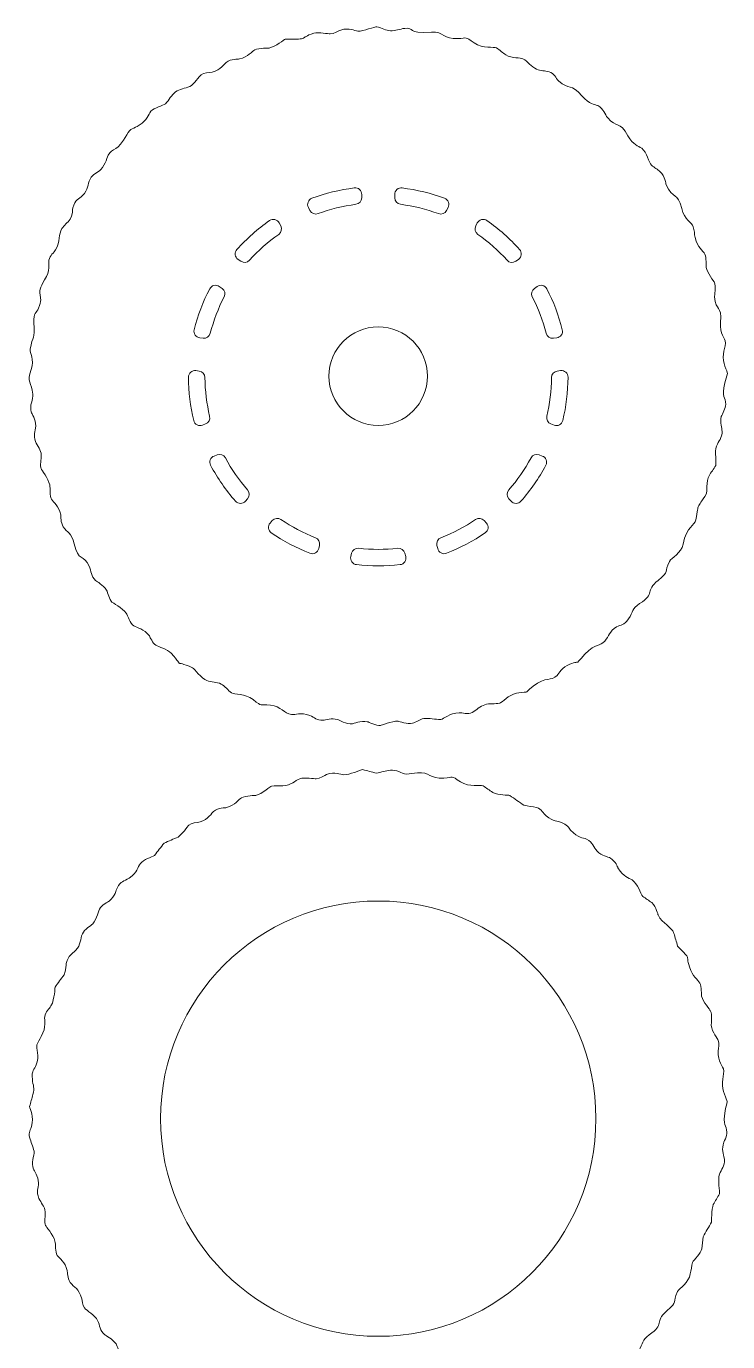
# Model space of a CAD drawing. Header units: centimetres. Extents: x -48.4 to 34, y -21.6 to 8.
# Drawn here: x 13.61 to 17.86, y -9.36 to -1.38 of the extents above; entities that cross this region are included whole.
import ezdxf

# ---------------------------------------------------------------- set-up
doc = ezdxf.new("R2010")
doc.units = ezdxf.units.CM
doc.header["$MEASUREMENT"] = 0
doc.layers.add('Camada 1', color=7, linetype='Continuous')

msp = doc.modelspace()

# ---------------------------------------------------------------- linework, layer by layer
at = {"layer": 'Camada 1', "color": 5, "lineweight": 9}
for points, knots in [([(13.82841, -2.61048), (13.80696, -2.6435), (13.82174, -2.688), (13.7913, -2.73874), (13.7913, -2.73874), (13.78104, -2.75583), (13.75593, -2.77145), (13.75032, -2.80177), (13.75032, -2.80177), (13.74656, -2.82213), (13.75968, -2.86422), (13.72453, -2.92098), (13.72453, -2.92098), (13.66343, -3.01962), (13.72482, -3.00249), (13.68755, -3.09213), (13.68755, -3.09213), (13.67532, -3.12153), (13.656, -3.12044), (13.65984, -3.17938), (13.65984, -3.17938), (13.66703, -3.28965), (13.65184, -3.25307), (13.63644, -3.34177), (13.63644, -3.34177), (13.63315, -3.36074), (13.66404, -3.40384), (13.64242, -3.4635), (13.64242, -3.4635), (13.61344, -3.54344), (13.6452, -3.5392), (13.65306, -3.61394), (13.65306, -3.61394), (13.65633, -3.64502), (13.63054, -3.68313), (13.64317, -3.72174), (13.64317, -3.72174), (13.64569, -3.72943), (13.67175, -3.7682), (13.67068, -3.80586), (13.67068, -3.80586), (13.66965, -3.84242), (13.65376, -3.85857), (13.66953, -3.90081), (13.66953, -3.90081), (13.68001, -3.92886), (13.703, -3.94986), (13.70436, -3.98427), (13.70436, -3.98427), (13.70519, -4.00548), (13.69445, -4.04724), (13.70287, -4.06694), (13.70287, -4.06694), (13.70487, -4.07161), (13.7469, -4.12378), (13.75553, -4.1633), (13.75553, -4.1633), (13.76038, -4.18549), (13.7528, -4.2289), (13.76636, -4.25078), (13.76636, -4.25078), (13.77879, -4.27085), (13.81195, -4.29092), (13.82186, -4.34392), (13.82186, -4.34392), (13.82436, -4.35728), (13.8203, -4.38982), (13.83749, -4.41731), (13.83749, -4.41731), (13.85997, -4.45328), (13.88844, -4.45175), (13.90357, -4.51995), (13.90357, -4.51995), (13.92822, -4.63123), (13.96186, -4.58291), (13.99385, -4.65551), (13.99385, -4.65551), (14.00696, -4.68528), (14.00494, -4.71851), (14.03347, -4.74311), (14.03347, -4.74311), (14.04153, -4.75007), (14.07878, -4.76782), (14.09934, -4.80202), (14.09934, -4.80202), (14.10712, -4.81495), (14.11744, -4.8599), (14.1326, -4.87374), (14.1326, -4.87374), (14.13266, -4.8738), (14.19756, -4.91338), (14.21766, -4.9398), (14.21766, -4.9398), (14.23129, -4.9577), (14.24173, -5.00308), (14.26485, -5.01779), (14.26485, -5.01779), (14.28417, -5.03007), (14.32635, -5.03416), (14.35892, -5.07903), (14.35892, -5.07903), (14.36507, -5.08751), (14.37878, -5.1219), (14.39748, -5.13492), (14.39748, -5.13492), (14.41438, -5.1467), (14.46718, -5.15646), (14.49127, -5.1835), (14.49127, -5.1835), (14.5829, -5.28634), (14.49098, -5.21423), (14.62135, -5.2717), (14.62135, -5.2717), (14.63093, -5.27592), (14.67516, -5.33862), (14.70692, -5.34909), (14.70692, -5.34909), (14.73512, -5.35838), (14.76695, -5.35682), (14.79351, -5.37008), (14.79351, -5.37008), (14.81856, -5.38259), (14.83437, -5.4088), (14.85766, -5.42434), (14.85766, -5.42434), (14.87428, -5.43543), (14.9374, -5.42417), (14.98795, -5.46452), (14.98795, -5.46452), (15.04891, -5.51316), (15.02009, -5.48878), (15.0929, -5.49789), (15.0929, -5.49789), (15.15536, -5.5057), (15.17654, -5.5485), (15.21973, -5.55466), (15.21973, -5.55466), (15.24515, -5.55828), (15.27306, -5.53837), (15.33196, -5.5608), (15.33196, -5.5608), (15.3621, -5.57227), (15.37346, -5.59199), (15.41046, -5.58987), (15.41046, -5.58987), (15.42974, -5.58876), (15.46271, -5.57478), (15.49875, -5.58499), (15.49875, -5.58499), (15.51103, -5.58846), (15.54943, -5.615), (15.5902, -5.61074), (15.5902, -5.61074), (15.59298, -5.61045), (15.64104, -5.59149), (15.67983, -5.59869), (15.67983, -5.59869), (15.68666, -5.59995), (15.7366, -5.62415), (15.75929, -5.62156), (15.75929, -5.62156), (15.76086, -5.62139), (15.82939, -5.59323), (15.86604, -5.5957), (15.86604, -5.5957), (15.8763, -5.59639), (15.92135, -5.61726), (15.95331, -5.60782), (15.95331, -5.60782), (15.97701, -5.60083), (15.99748, -5.58311), (16.02196, -5.57979), (16.02196, -5.57979), (16.05583, -5.5752), (16.09026, -5.58635), (16.1244, -5.5846), (16.1244, -5.5846), (16.14492, -5.58355), (16.17685, -5.54552), (16.2364, -5.54383), (16.2364, -5.54383), (16.25653, -5.54326), (16.2886, -5.55667), (16.31523, -5.54208), (16.31523, -5.54208), (16.34126, -5.52782), (16.36305, -5.50503), (16.39119, -5.49559), (16.39119, -5.49559), (16.42034, -5.48582), (16.45302, -5.49295), (16.48293, -5.48583), (16.48293, -5.48583), (16.4984, -5.48215), (16.5339, -5.43529), (16.58377, -5.42648), (16.58377, -5.42648), (16.68035, -5.4094), (16.61198, -5.43922), (16.68438, -5.38315), (16.68438, -5.38315), (16.76367, -5.32173), (16.79285, -5.35633), (16.82991, -5.31848), (16.82991, -5.31848), (16.84215, -5.30599), (16.85835, -5.26833), (16.90669, -5.24982), (16.90669, -5.24982), (16.98486, -5.21988), (16.92496, -5.2682), (16.99885, -5.18946), (16.99885, -5.18946), (17.0676, -5.11618), (17.08628, -5.1472), (17.11951, -5.1095), (17.11951, -5.1095), (17.144, -5.0817), (17.14595, -5.04931), (17.19021, -5.02441), (17.19021, -5.02441), (17.21588, -5.00996), (17.23623, -5.0158), (17.26245, -4.97564), (17.26245, -4.97564), (17.29102, -4.9319), (17.28297, -4.91259), (17.32938, -4.88294), (17.32938, -4.88294), (17.43064, -4.81827), (17.35927, -4.80819), (17.44184, -4.742), (17.44184, -4.742), (17.51647, -4.68219), (17.47443, -4.69815), (17.51152, -4.62699), (17.51152, -4.62699), (17.52328, -4.60442), (17.58239, -4.57749), (17.59322, -4.52337), (17.59322, -4.52337), (17.61593, -4.40985), (17.66274, -4.41312), (17.67043, -4.37477), (17.67043, -4.37477), (17.69295, -4.26248), (17.66945, -4.32005), (17.73585, -4.2151), (17.73585, -4.2151), (17.736, -4.21486), (17.73586, -4.13703), (17.75057, -4.10841), (17.75057, -4.10841), (17.76184, -4.08649), (17.7797, -4.06837), (17.79088, -4.0464), (17.79088, -4.0464), (17.79718, -4.03403), (17.78315, -3.96089), (17.79594, -3.92777), (17.79594, -3.92777), (17.8077, -3.89735), (17.831, -3.88053), (17.8297, -3.8379), (17.8297, -3.8379), (17.82918, -3.82052), (17.81448, -3.78742), (17.82483, -3.74959), (17.82483, -3.74959), (17.82937, -3.73297), (17.85276, -3.69603), (17.85196, -3.67535), (17.85196, -3.67535), (17.85019, -3.63013), (17.82516, -3.63612), (17.84577, -3.545), (17.84577, -3.545), (17.85004, -3.52613), (17.85861, -3.50823), (17.8614, -3.48908), (17.8614, -3.48908), (17.8635, -3.47467), (17.82891, -3.424), (17.83715, -3.37012), (17.83715, -3.37012), (17.84056, -3.3478), (17.84982, -3.32603), (17.84936, -3.30345), (17.84936, -3.30345), (17.84864, -3.26808), (17.81329, -3.25234), (17.8199, -3.17886), (17.8199, -3.17886), (17.82975, -3.06929), (17.79096, -3.11524), (17.78383, -3.02424), (17.78383, -3.02424), (17.78322, -3.01639), (17.79517, -2.96235), (17.7819, -2.93311), (17.7819, -2.93311), (17.78181, -2.93289), (17.73974, -2.87714), (17.73266, -2.84521), (17.73266, -2.84521), (17.73128, -2.839), (17.73522, -2.78524), (17.72566, -2.76541), (17.72566, -2.76541), (17.71374, -2.74066), (17.68161, -2.72832), (17.66631, -2.66458), (17.66631, -2.66458), (17.6611, -2.64287), (17.66226, -2.61968), (17.65516, -2.59851), (17.65516, -2.59851), (17.6456, -2.57003), (17.60026, -2.55905), (17.58463, -2.48856), (17.58463, -2.48856), (17.56152, -2.3844), (17.53214, -2.43991), (17.48965, -2.34166), (17.48965, -2.34166), (17.48891, -2.33995), (17.48418, -2.29373), (17.45471, -2.26543), (17.45471, -2.26543), (17.43897, -2.25032), (17.41813, -2.24115), (17.40249, -2.22594), (17.40249, -2.22594), (17.3849, -2.20883), (17.37587, -2.14865), (17.34242, -2.12357), (17.34242, -2.12357), (17.32088, -2.10743), (17.2912, -2.10547), (17.25902, -2.04696), (17.25902, -2.04696), (17.20875, -1.95559), (17.18968, -2.00191), (17.13672, -1.93924), (17.13672, -1.93924), (17.11701, -1.91591), (17.11438, -1.88562), (17.07578, -1.86488), (17.07578, -1.86488), (17.05318, -1.85275), (17.02831, -1.85978), (16.98182, -1.8065), (16.98182, -1.8065), (16.90991, -1.72413), (16.90813, -1.77685), (16.83815, -1.7139), (16.83815, -1.7139), (16.82115, -1.69861), (16.81358, -1.66916), (16.78123, -1.65943), (16.78123, -1.65943), (16.75661, -1.65203), (16.72868, -1.65537), (16.70566, -1.64393), (16.70566, -1.64393), (16.67453, -1.62845), (16.65186, -1.59962), (16.62275, -1.58062), (16.62275, -1.58062), (16.61122, -1.5731), (16.55559, -1.58065), (16.5196, -1.55798), (16.5196, -1.55798), (16.49962, -1.5454), (16.48355, -1.527), (16.46299, -1.51539), (16.46299, -1.51539), (16.44571, -1.50564), (16.38229, -1.52302), (16.32738, -1.4847), (16.32738, -1.4847), (16.26871, -1.44377), (16.28827, -1.4554), (16.22822, -1.45863), (16.22822, -1.45863), (16.14029, -1.46337), (16.14393, -1.41468), (16.06896, -1.41999), (16.06896, -1.41999), (15.91315, -1.43101), (15.97059, -1.38997), (15.90657, -1.39661), (15.90657, -1.39661), (15.8776, -1.39961), (15.84954, -1.41333), (15.82046, -1.41166), (15.82046, -1.41166), (15.79181, -1.41002), (15.76613, -1.39256), (15.738, -1.3869), (15.738, -1.3869), (15.72409, -1.3841), (15.65637, -1.4168), (15.62213, -1.41281), (15.62213, -1.41281), (15.60035, -1.41028), (15.57188, -1.39077), (15.5185, -1.40689), (15.5185, -1.40689), (15.50772, -1.41015), (15.47917, -1.42964), (15.4544, -1.43033), (15.4544, -1.43033), (15.44155, -1.43069), (15.38693, -1.41671), (15.35555, -1.42635), (15.35555, -1.42635), (15.25621, -1.45685), (15.34406, -1.46332), (15.18139, -1.46304), (15.18139, -1.46304), (15.18004, -1.46304), (15.12087, -1.50873), (15.08501, -1.51569), (15.08501, -1.51569), (15.08438, -1.51581), (15.0223, -1.5142), (14.99754, -1.52653), (14.99754, -1.52653), (14.98161, -1.53447), (14.95737, -1.57084), (14.90439, -1.58203), (14.90439, -1.58203), (14.89416, -1.58419), (14.85641, -1.5796), (14.82415, -1.60296), (14.82415, -1.60296), (14.81477, -1.60976), (14.791, -1.64906), (14.74055, -1.66154), (14.74055, -1.66154), (14.72116, -1.66633), (14.68831, -1.66574), (14.67223, -1.67823), (14.67223, -1.67823), (14.66078, -1.68713), (14.63026, -1.73595), (14.60365, -1.74826), (14.60365, -1.74826), (14.57573, -1.76118), (14.54258, -1.76366), (14.51752, -1.78151), (14.51752, -1.78151), (14.49195, -1.79972), (14.47934, -1.83176), (14.45637, -1.85315), (14.45637, -1.85315), (14.44085, -1.8676), (14.38954, -1.87456), (14.36867, -1.89902), (14.36867, -1.89902), (14.34982, -1.92113), (14.3497, -1.95092), (14.29796, -1.9841), (14.29796, -1.9841), (14.26275, -2.00669), (14.24513, -1.99706), (14.22171, -2.0414), (14.22171, -2.0414), (14.16738, -2.14431), (14.13587, -2.1201), (14.10872, -2.16482), (14.10872, -2.16482), (14.10689, -2.16783), (14.09222, -2.22306), (14.06484, -2.25144), (14.06484, -2.25144), (14.04915, -2.26769), (14.015, -2.27963), (14.00008, -2.30967), (14.00008, -2.30967), (13.98323, -2.34362), (13.99111, -2.3725), (13.95372, -2.41019), (13.95372, -2.41019), (13.93375, -2.43031), (13.90813, -2.43437), (13.89495, -2.48515), (13.89495, -2.48515), (13.89363, -2.49024), (13.89492, -2.53067), (13.87827, -2.5537), (13.87827, -2.5537), (13.86352, -2.57411), (13.84213, -2.58937), (13.82841, -2.61048)], [0, 0, 0, 0, 0.008, 0.008, 0.008, 0.008, 0.016, 0.016, 0.016, 0.016, 0.024, 0.024, 0.024, 0.024, 0.032, 0.032, 0.032, 0.032, 0.04, 0.04, 0.04, 0.04, 0.048, 0.048, 0.048, 0.048, 0.056, 0.056, 0.056, 0.056, 0.064, 0.064, 0.064, 0.064, 0.072, 0.072, 0.072, 0.072, 0.08, 0.08, 0.08, 0.08, 0.088, 0.088, 0.088, 0.088, 0.096, 0.096, 0.096, 0.096, 0.104, 0.104, 0.104, 0.104, 0.112, 0.112, 0.112, 0.112, 0.12, 0.12, 0.12, 0.12, 0.128, 0.128, 0.128, 0.128, 0.136, 0.136, 0.136, 0.136, 0.144, 0.144, 0.144, 0.144, 0.152, 0.152, 0.152, 0.152, 0.16, 0.16, 0.16, 0.16, 0.168, 0.168, 0.168, 0.168, 0.176, 0.176, 0.176, 0.176, 0.184, 0.184, 0.184, 0.184, 0.192, 0.192, 0.192, 0.192, 0.2, 0.2, 0.2, 0.2, 0.208, 0.208, 0.208, 0.208, 0.216, 0.216, 0.216, 0.216, 0.224, 0.224, 0.224, 0.224, 0.232, 0.232, 0.232, 0.232, 0.24, 0.24, 0.24, 0.24, 0.248, 0.248, 0.248, 0.248, 0.256, 0.256, 0.256, 0.256, 0.264, 0.264, 0.264, 0.264, 0.272, 0.272, 0.272, 0.272, 0.28, 0.28, 0.28, 0.28, 0.288, 0.288, 0.288, 0.288, 0.296, 0.296, 0.296, 0.296, 0.304, 0.304, 0.304, 0.304, 0.312, 0.312, 0.312, 0.312, 0.32, 0.32, 0.32, 0.32, 0.328, 0.328, 0.328, 0.328, 0.336, 0.336, 0.336, 0.336, 0.344, 0.344, 0.344, 0.344, 0.352, 0.352, 0.352, 0.352, 0.36, 0.36, 0.36, 0.36, 0.368, 0.368, 0.368, 0.368, 0.376, 0.376, 0.376, 0.376, 0.384, 0.384, 0.384, 0.384, 0.392, 0.392, 0.392, 0.392, 0.4, 0.4, 0.4, 0.4, 0.408, 0.408, 0.408, 0.408, 0.416, 0.416, 0.416, 0.416, 0.424, 0.424, 0.424, 0.424, 0.432, 0.432, 0.432, 0.432, 0.44, 0.44, 0.44, 0.44, 0.448, 0.448, 0.448, 0.448, 0.456, 0.456, 0.456, 0.456, 0.464, 0.464, 0.464, 0.464, 0.472, 0.472, 0.472, 0.472, 0.48, 0.48, 0.48, 0.48, 0.488, 0.488, 0.488, 0.488, 0.496, 0.496, 0.496, 0.496, 0.504, 0.504, 0.504, 0.504, 0.512, 0.512, 0.512, 0.512, 0.52, 0.52, 0.52, 0.52, 0.528, 0.528, 0.528, 0.528, 0.536, 0.536, 0.536, 0.536, 0.544, 0.544, 0.544, 0.544, 0.552, 0.552, 0.552, 0.552, 0.56, 0.56, 0.56, 0.56, 0.568, 0.568, 0.568, 0.568, 0.576, 0.576, 0.576, 0.576, 0.584, 0.584, 0.584, 0.584, 0.592, 0.592, 0.592, 0.592, 0.6, 0.6, 0.6, 0.6, 0.608, 0.608, 0.608, 0.608, 0.616, 0.616, 0.616, 0.616, 0.624, 0.624, 0.624, 0.624, 0.632, 0.632, 0.632, 0.632, 0.64, 0.64, 0.64, 0.64, 0.648, 0.648, 0.648, 0.648, 0.656, 0.656, 0.656, 0.656, 0.664, 0.664, 0.664, 0.664, 0.672, 0.672, 0.672, 0.672, 0.68, 0.68, 0.68, 0.68, 0.688, 0.688, 0.688, 0.688, 0.696, 0.696, 0.696, 0.696, 0.704, 0.704, 0.704, 0.704, 0.712, 0.712, 0.712, 0.712, 0.72, 0.72, 0.72, 0.72, 0.728, 0.728, 0.728, 0.728, 0.736, 0.736, 0.736, 0.736, 0.744, 0.744, 0.744, 0.744, 0.752, 0.752, 0.752, 0.752, 0.76, 0.76, 0.76, 0.76, 0.768, 0.768, 0.768, 0.768, 0.776, 0.776, 0.776, 0.776, 0.784, 0.784, 0.784, 0.784, 0.792, 0.792, 0.792, 0.792, 0.8, 0.8, 0.8, 0.8, 0.808, 0.808, 0.808, 0.808, 0.816, 0.816, 0.816, 0.816, 0.824, 0.824, 0.824, 0.824, 0.832, 0.832, 0.832, 0.832, 0.84, 0.84, 0.84, 0.84, 0.848, 0.848, 0.848, 0.848, 0.856, 0.856, 0.856, 0.856, 0.864, 0.864, 0.864, 0.864, 0.872, 0.872, 0.872, 0.872, 0.88, 0.88, 0.88, 0.88, 0.888, 0.888, 0.888, 0.888, 0.896, 0.896, 0.896, 0.896, 0.904, 0.904, 0.904, 0.904, 0.912, 0.912, 0.912, 0.912, 0.92, 0.92, 0.92, 0.92, 0.928, 0.928, 0.928, 0.928, 0.936, 0.936, 0.936, 0.936, 0.944, 0.944, 0.944, 0.944, 0.952, 0.952, 0.952, 0.952, 0.96, 0.96, 0.96, 0.96, 0.968, 0.968, 0.968, 0.968, 0.976, 0.976, 0.976, 0.976, 0.984, 0.984, 0.984, 0.984, 1, 1, 1, 1]), ([(15.74597, -3.20555), (15.91093, -3.20555), (16.04466, -3.33928), (16.04466, -3.50424), (16.04466, -3.50424), (16.04466, -3.6692), (15.91093, -3.80293), (15.74597, -3.80293), (15.74597, -3.80293), (15.58101, -3.80293), (15.44728, -3.6692), (15.44728, -3.50424), (15.44728, -3.50424), (15.44728, -3.33928), (15.58101, -3.20555), (15.74597, -3.20555)], [0, 0, 0, 0, 0.2, 0.2, 0.2, 0.2, 0.4, 0.4, 0.4, 0.4, 0.6, 0.6, 0.6, 0.6, 1, 1, 1, 1]), ([(17.56005, -6.95809), (17.55259, -6.93251), (17.54514, -6.90693), (17.53768, -6.88135), (17.53768, -6.88135), (17.52205, -6.8363), (17.46921, -6.82703), (17.44146, -6.76959), (17.44146, -6.76959), (17.44065, -6.76791), (17.4322, -6.72377), (17.40336, -6.69488), (17.40336, -6.69488), (17.38542, -6.68246), (17.36747, -6.67003), (17.34953, -6.65761), (17.34953, -6.65761), (17.33316, -6.63935), (17.31968, -6.58149), (17.28522, -6.55784), (17.28522, -6.55784), (17.26305, -6.54263), (17.23332, -6.54194), (17.19869, -6.4848), (17.19869, -6.4848), (17.19423, -6.47745), (17.18729, -6.44707), (17.15263, -6.4256), (17.15263, -6.4256), (17.13875, -6.417), (17.09981, -6.41256), (17.07199, -6.3823), (17.07199, -6.3823), (17.0513, -6.3598), (17.04744, -6.32967), (17.00799, -6.31056), (17.00799, -6.31056), (16.98485, -6.29935), (16.96039, -6.30745), (16.91167, -6.25615), (16.91167, -6.25615), (16.89807, -6.24183), (16.89493, -6.22143), (16.84985, -6.20665), (16.84985, -6.20665), (16.83942, -6.20323), (16.80437, -6.20281), (16.76425, -6.16965), (16.76425, -6.16965), (16.7466, -6.15506), (16.73721, -6.12821), (16.7051, -6.11762), (16.7051, -6.11762), (16.67971, -6.11351), (16.65433, -6.1094), (16.62894, -6.10529), (16.62894, -6.10529), (16.60044, -6.08536), (16.57195, -6.06544), (16.54345, -6.04551), (16.54345, -6.04551), (16.53049, -6.04079), (16.47731, -6.04666), (16.43945, -6.02721), (16.43945, -6.02721), (16.42, -6.01382), (16.40056, -6.00042), (16.38111, -5.98703), (16.38111, -5.98703), (16.36197, -5.98078), (16.30083, -5.99805), (16.24433, -5.96205), (16.24433, -5.96205), (16.18423, -5.92375), (16.20414, -5.93438), (16.14415, -5.94014), (16.14415, -5.94014), (16.0564, -5.94856), (16.05817, -5.9002), (15.98342, -5.90821), (15.98342, -5.90821), (15.96089, -5.9112), (15.93835, -5.91419), (15.91582, -5.91718), (15.91582, -5.91718), (15.88751, -5.91114), (15.85496, -5.88861), (15.8202, -5.89165), (15.8202, -5.89165), (15.79173, -5.89786), (15.76326, -5.90408), (15.73479, -5.91029), (15.73479, -5.91029), (15.70698, -5.9032), (15.67917, -5.8961), (15.65136, -5.88901), (15.65136, -5.88901), (15.63713, -5.88947), (15.57115, -5.92232), (15.53668, -5.91975), (15.53668, -5.91975), (15.51475, -5.91811), (15.48557, -5.89983), (15.4329, -5.91818), (15.4329, -5.91818), (15.42227, -5.92188), (15.39453, -5.94255), (15.36984, -5.94428), (15.36984, -5.94428), (15.35704, -5.94518), (15.30184, -5.9335), (15.2709, -5.94444), (15.2709, -5.94444), (15.24092, -5.95504), (15.21911, -5.98592), (15.16882, -5.98708), (15.16882, -5.98708), (15.14536, -5.98751), (15.12189, -5.98795), (15.09843, -5.98838), (15.09843, -5.98838), (15.09719, -5.98889), (15.03986, -6.03658), (15.00434, -6.04504), (15.00434, -6.04504), (15.0037, -6.04519), (14.94166, -6.04616), (14.91741, -6.05953), (14.91741, -6.05953), (14.90181, -6.06813), (14.87912, -6.10548), (14.82666, -6.11888), (14.82666, -6.11888), (14.81651, -6.12147), (14.77865, -6.11842), (14.74737, -6.14315), (14.74737, -6.14315), (14.73826, -6.15036), (14.71619, -6.19059), (14.66629, -6.20518), (14.66629, -6.20518), (14.64714, -6.21078), (14.61426, -6.21157), (14.59873, -6.22471), (14.59873, -6.22471), (14.58768, -6.23406), (14.55821, -6.28239), (14.53313, -6.29756), (14.53313, -6.29756), (14.50491, -6.30983), (14.4767, -6.32211), (14.44848, -6.33438), (14.44848, -6.33438), (14.42911, -6.35909), (14.40975, -6.3838), (14.39038, -6.40851), (14.39038, -6.40851), (14.37313, -6.42088), (14.3245, -6.43271), (14.30468, -6.45802), (14.30468, -6.45802), (14.28678, -6.48088), (14.28786, -6.51071), (14.2376, -6.546), (14.2376, -6.546), (14.20337, -6.57004), (14.18535, -6.56113), (14.16381, -6.60643), (14.16381, -6.60643), (14.1582, -6.61824), (14.15143, -6.65417), (14.11474, -6.68625), (14.11474, -6.68625), (14.11001, -6.69039), (14.07067, -6.70802), (14.05609, -6.73448), (14.05609, -6.73448), (14.0544, -6.73754), (14.04203, -6.79339), (14.01588, -6.82286), (14.01588, -6.82286), (14.00091, -6.83973), (13.96725, -6.85312), (13.9536, -6.88375), (13.9536, -6.88375), (13.93818, -6.91835), (13.94729, -6.94688), (13.9115, -6.98612), (13.9115, -6.98612), (13.8924, -7.00705), (13.86696, -7.0122), (13.85592, -7.06347), (13.85592, -7.06347), (13.85481, -7.06861), (13.85578, -7.10771), (13.84213, -7.13267), (13.84213, -7.13267), (13.82387, -7.15743), (13.80562, -7.18219), (13.78736, -7.20695), (13.78736, -7.20695), (13.78545, -7.21416), (13.78806, -7.2751), (13.76298, -7.32117), (13.76298, -7.32117), (13.75343, -7.3387), (13.72902, -7.35533), (13.72468, -7.38587), (13.72468, -7.38587), (13.72178, -7.40628), (13.73694, -7.44818), (13.70391, -7.50606), (13.70391, -7.50606), (13.69477, -7.5231), (13.68562, -7.54013), (13.67648, -7.55717), (13.67648, -7.55717), (13.67377, -7.57605), (13.69346, -7.62599), (13.67412, -7.67861), (13.67412, -7.67861), (13.66314, -7.70848), (13.64378, -7.70826), (13.65008, -7.76694), (13.65008, -7.76694), (13.65383, -7.80189), (13.66606, -7.81762), (13.65372, -7.85776), (13.65372, -7.85776), (13.64698, -7.8819), (13.64025, -7.90603), (13.63351, -7.93017), (13.63351, -7.93017), (13.63457, -7.94942), (13.66369, -7.99099), (13.64458, -8.05154), (13.64458, -8.05154), (13.64017, -8.0655), (13.62615, -8.08933), (13.63276, -8.11708), (13.63276, -8.11708), (13.64234, -8.14519), (13.65193, -8.1733), (13.66151, -8.20141), (13.66151, -8.20141), (13.66069, -8.23281), (13.64189, -8.27147), (13.65614, -8.30953), (13.65614, -8.30953), (13.65898, -8.31712), (13.68664, -8.35472), (13.68715, -8.39242), (13.68715, -8.39242), (13.68764, -8.42899), (13.67246, -8.4458), (13.68998, -8.48733), (13.68998, -8.48733), (13.70161, -8.5149), (13.72547, -8.53497), (13.72827, -8.56926), (13.72827, -8.56926), (13.73, -8.59044), (13.72099, -8.63257), (13.73025, -8.65193), (13.73025, -8.65193), (13.73245, -8.65653), (13.77662, -8.70689), (13.7869, -8.74601), (13.7869, -8.74601), (13.79268, -8.76798), (13.78691, -8.81165), (13.80138, -8.83294), (13.80138, -8.83294), (13.81463, -8.85246), (13.84862, -8.87118), (13.86074, -8.92369), (13.86074, -8.92369), (13.8638, -8.93694), (13.86108, -8.9696), (13.87942, -8.99636), (13.87942, -8.99636), (13.90321, -9.03108), (13.93177, -9.02867), (13.94974, -9.09614), (13.94974, -9.09614), (13.95206, -9.10485), (13.9529, -9.13408), (13.96657, -9.15165), (13.96657, -9.15165), (13.97888, -9.16746), (14.0299, -9.19582), (14.04562, -9.2278), (14.04562, -9.2278), (14.05998, -9.25701), (14.05932, -9.29024), (14.08888, -9.31365), (14.08888, -9.31365), (14.09727, -9.3203), (14.13516, -9.33644), (14.15715, -9.36976), (14.15715, -9.36976), (14.16548, -9.38237), (14.17764, -9.42681), (14.19339, -9.44003), (14.19339, -9.44003), (14.19347, -9.44009), (14.25996, -9.47694), (14.28113, -9.50247), (14.28113, -9.50247), (14.2955, -9.51978), (14.30782, -9.56469), (14.33154, -9.57842), (14.33154, -9.57842), (14.35138, -9.5899), (14.39368, -9.59217), (14.4281, -9.63566), (14.4281, -9.63566), (14.43463, -9.64391), (14.44972, -9.67764), (14.46897, -9.68987), (14.46897, -9.68987), (14.48641, -9.70097), (14.53843, -9.70952), (14.56471, -9.7345), (14.56471, -9.7345), (14.58002, -9.75246), (14.59534, -9.77043), (14.61065, -9.78839), (14.61065, -9.78839), (14.63989, -9.79798), (14.66913, -9.80758), (14.69837, -9.81717), (14.69837, -9.81717), (14.70736, -9.82257), (14.75565, -9.8795), (14.78711, -9.89091), (14.78711, -9.89091), (14.81624, -9.8967), (14.84538, -9.90248), (14.87451, -9.90827), (14.87451, -9.90827), (14.89663, -9.92544), (14.91876, -9.94261), (14.94088, -9.95977), (14.94088, -9.95977), (14.95939, -9.96732), (15.02054, -9.95629), (15.07272, -9.99447), (15.07272, -9.99447), (15.13565, -10.04052), (15.10586, -10.01734), (15.17898, -10.02342), (15.17898, -10.02342), (15.24173, -10.02862), (15.26464, -10.07046), (15.30808, -10.07482), (15.30808, -10.07482), (15.33366, -10.07738), (15.36066, -10.05632), (15.42047, -10.07627), (15.42047, -10.07627), (15.45107, -10.08648), (15.46322, -10.10571), (15.50011, -10.10202), (15.50011, -10.10202), (15.51935, -10.1001), (15.55169, -10.08476), (15.58812, -10.09344), (15.58812, -10.09344), (15.60052, -10.09639), (15.64006, -10.1213), (15.68057, -10.11534), (15.68057, -10.11534), (15.68337, -10.11493), (15.7305, -10.09398), (15.76961, -10.09955), (15.76961, -10.09955), (15.77641, -10.10053), (15.82745, -10.12259), (15.84996, -10.11907), (15.84996, -10.11907), (15.85153, -10.11883), (15.91877, -10.08782), (15.95554, -10.08877), (15.95554, -10.08877), (15.96584, -10.08904), (16.01098, -10.10562), (16.04324, -10.09722), (16.04324, -10.09722), (16.06571, -10.08693), (16.08818, -10.07663), (16.11065, -10.06633), (16.11065, -10.06633), (16.14484, -10.06651), (16.17902, -10.06669), (16.21321, -10.06686), (16.21321, -10.06686), (16.23306, -10.06164), (16.26403, -10.02562), (16.3234, -10.02142), (16.3234, -10.02142), (16.34348, -10.02001), (16.37539, -10.03085), (16.40209, -10.01639), (16.40209, -10.01639), (16.42674, -9.99984), (16.45138, -9.9833), (16.47603, -9.96675), (16.47603, -9.96675), (16.50645, -9.96221), (16.53686, -9.95769), (16.56728, -9.95315), (16.56728, -9.95315), (16.58108, -9.94517), (16.61607, -9.90055), (16.66555, -9.88964), (16.66555, -9.88964), (16.7613, -9.86853), (16.69433, -9.90115), (16.76426, -9.84214), (16.76426, -9.84214), (16.84097, -9.77741), (16.87149, -9.81082), (16.90696, -9.77142), (16.90696, -9.77142), (16.91863, -9.75846), (16.93331, -9.72011), (16.98079, -9.6996), (16.98079, -9.6996), (17.05774, -9.66636), (16.99974, -9.71728), (17.07034, -9.63544), (17.07034, -9.63544), (17.1359, -9.55943), (17.15595, -9.58954), (17.18754, -9.55051), (17.18754, -9.55051), (17.21088, -9.52168), (17.21141, -9.48928), (17.25463, -9.46253), (17.25463, -9.46253), (17.27969, -9.44701), (17.30025, -9.45198), (17.32476, -9.41077), (17.32476, -9.41077), (17.35151, -9.3658), (17.34257, -9.34696), (17.38775, -9.31536), (17.38775, -9.31536), (17.48616, -9.24651), (17.41454, -9.23933), (17.49421, -9.16982), (17.49421, -9.16982), (17.56625, -9.10696), (17.52701, -9.12559), (17.55901, -9.05201), (17.55901, -9.05201), (17.57184, -9.03004), (17.62873, -8.99969), (17.6363, -8.94506), (17.6363, -8.94506), (17.64091, -8.922), (17.64551, -8.89894), (17.65012, -8.87587), (17.65012, -8.87587), (17.65926, -8.85774), (17.70133, -8.82064), (17.70722, -8.79336), (17.70722, -8.79336), (17.7095, -8.76876), (17.71177, -8.74415), (17.71405, -8.71955), (17.71405, -8.71955), (17.73133, -8.69005), (17.74862, -8.66056), (17.7659, -8.63107), (17.7659, -8.63107), (17.76597, -8.6308), (17.76496, -8.55401), (17.77614, -8.52385), (17.77614, -8.52385), (17.7887, -8.50264), (17.80126, -8.48142), (17.81382, -8.46021), (17.81382, -8.46021), (17.81715, -8.44669), (17.80248, -8.37516), (17.81391, -8.34147), (17.81391, -8.34147), (17.8244, -8.31056), (17.84694, -8.29279), (17.84386, -8.25026), (17.84386, -8.25026), (17.8426, -8.23294), (17.82655, -8.20046), (17.8353, -8.16225), (17.8353, -8.16225), (17.83915, -8.14546), (17.86097, -8.10755), (17.8593, -8.08693), (17.8593, -8.08693), (17.85564, -8.04183), (17.83184, -8.04902), (17.84766, -7.95696), (17.84766, -7.95696), (17.85208, -7.93812), (17.85651, -7.91927), (17.86093, -7.90043), (17.86093, -7.90043), (17.85994, -7.88587), (17.82639, -7.83689), (17.83173, -7.78258), (17.83173, -7.78258), (17.83486, -7.76021), (17.838, -7.73784), (17.84113, -7.71547), (17.84113, -7.71547), (17.83443, -7.68077), (17.80293, -7.66584), (17.80647, -7.59221), (17.80647, -7.59221), (17.80727, -7.57556), (17.81594, -7.55307), (17.80593, -7.52905), (17.80593, -7.52905), (17.80379, -7.52392), (17.76874, -7.47864), (17.76397, -7.43924), (17.76397, -7.43924), (17.76303, -7.43145), (17.7727, -7.37692), (17.75823, -7.34828), (17.75823, -7.34828), (17.75813, -7.34807), (17.71377, -7.29412), (17.70535, -7.26251), (17.70535, -7.26251), (17.70371, -7.25633), (17.7054, -7.20252), (17.69501, -7.18309), (17.69501, -7.18309), (17.68205, -7.15886), (17.65089, -7.1474), (17.63148, -7.08482), (17.63148, -7.08482), (17.60424, -6.997), (17.65114, -7.05497), (17.56005, -6.95809)], [0, 0, 0, 0, 0.0072464, 0.0072464, 0.0072464, 0.0072464, 0.0144928, 0.0144928, 0.0144928, 0.0144928, 0.0217391, 0.0217391, 0.0217391, 0.0217391, 0.0289855, 0.0289855, 0.0289855, 0.0289855, 0.0362319, 0.0362319, 0.0362319, 0.0362319, 0.0434783, 0.0434783, 0.0434783, 0.0434783, 0.0507246, 0.0507246, 0.0507246, 0.0507246, 0.057971, 0.057971, 0.057971, 0.057971, 0.0652174, 0.0652174, 0.0652174, 0.0652174, 0.0724638, 0.0724638, 0.0724638, 0.0724638, 0.0797101, 0.0797101, 0.0797101, 0.0797101, 0.0869565, 0.0869565, 0.0869565, 0.0869565, 0.0942029, 0.0942029, 0.0942029, 0.0942029, 0.1014493, 0.1014493, 0.1014493, 0.1014493, 0.1086957, 0.1086957, 0.1086957, 0.1086957, 0.115942, 0.115942, 0.115942, 0.115942, 0.1231884, 0.1231884, 0.1231884, 0.1231884, 0.1304348, 0.1304348, 0.1304348, 0.1304348, 0.1376812, 0.1376812, 0.1376812, 0.1376812, 0.1449275, 0.1449275, 0.1449275, 0.1449275, 0.1521739, 0.1521739, 0.1521739, 0.1521739, 0.1594203, 0.1594203, 0.1594203, 0.1594203, 0.1666667, 0.1666667, 0.1666667, 0.1666667, 0.173913, 0.173913, 0.173913, 0.173913, 0.1811594, 0.1811594, 0.1811594, 0.1811594, 0.1884058, 0.1884058, 0.1884058, 0.1884058, 0.1956522, 0.1956522, 0.1956522, 0.1956522, 0.2028986, 0.2028986, 0.2028986, 0.2028986, 0.2101449, 0.2101449, 0.2101449, 0.2101449, 0.2173913, 0.2173913, 0.2173913, 0.2173913, 0.2246377, 0.2246377, 0.2246377, 0.2246377, 0.2318841, 0.2318841, 0.2318841, 0.2318841, 0.2391304, 0.2391304, 0.2391304, 0.2391304, 0.2463768, 0.2463768, 0.2463768, 0.2463768, 0.2536232, 0.2536232, 0.2536232, 0.2536232, 0.2608696, 0.2608696, 0.2608696, 0.2608696, 0.2681159, 0.2681159, 0.2681159, 0.2681159, 0.2753623, 0.2753623, 0.2753623, 0.2753623, 0.2826087, 0.2826087, 0.2826087, 0.2826087, 0.2898551, 0.2898551, 0.2898551, 0.2898551, 0.2971014, 0.2971014, 0.2971014, 0.2971014, 0.3043478, 0.3043478, 0.3043478, 0.3043478, 0.3115942, 0.3115942, 0.3115942, 0.3115942, 0.3188406, 0.3188406, 0.3188406, 0.3188406, 0.326087, 0.326087, 0.326087, 0.326087, 0.3333333, 0.3333333, 0.3333333, 0.3333333, 0.3405797, 0.3405797, 0.3405797, 0.3405797, 0.3478261, 0.3478261, 0.3478261, 0.3478261, 0.3550725, 0.3550725, 0.3550725, 0.3550725, 0.3623188, 0.3623188, 0.3623188, 0.3623188, 0.3695652, 0.3695652, 0.3695652, 0.3695652, 0.3768116, 0.3768116, 0.3768116, 0.3768116, 0.384058, 0.384058, 0.384058, 0.384058, 0.3913043, 0.3913043, 0.3913043, 0.3913043, 0.3985507, 0.3985507, 0.3985507, 0.3985507, 0.4057971, 0.4057971, 0.4057971, 0.4057971, 0.4130435, 0.4130435, 0.4130435, 0.4130435, 0.4202899, 0.4202899, 0.4202899, 0.4202899, 0.4275362, 0.4275362, 0.4275362, 0.4275362, 0.4347826, 0.4347826, 0.4347826, 0.4347826, 0.442029, 0.442029, 0.442029, 0.442029, 0.4492754, 0.4492754, 0.4492754, 0.4492754, 0.4565217, 0.4565217, 0.4565217, 0.4565217, 0.4637681, 0.4637681, 0.4637681, 0.4637681, 0.4710145, 0.4710145, 0.4710145, 0.4710145, 0.4782609, 0.4782609, 0.4782609, 0.4782609, 0.4855072, 0.4855072, 0.4855072, 0.4855072, 0.4927536, 0.4927536, 0.4927536, 0.4927536, 0.5, 0.5, 0.5, 0.5, 0.5072464, 0.5072464, 0.5072464, 0.5072464, 0.5144928, 0.5144928, 0.5144928, 0.5144928, 0.5217391, 0.5217391, 0.5217391, 0.5217391, 0.5289855, 0.5289855, 0.5289855, 0.5289855, 0.5362319, 0.5362319, 0.5362319, 0.5362319, 0.5434783, 0.5434783, 0.5434783, 0.5434783, 0.5507246, 0.5507246, 0.5507246, 0.5507246, 0.557971, 0.557971, 0.557971, 0.557971, 0.5652174, 0.5652174, 0.5652174, 0.5652174, 0.5724638, 0.5724638, 0.5724638, 0.5724638, 0.5797101, 0.5797101, 0.5797101, 0.5797101, 0.5869565, 0.5869565, 0.5869565, 0.5869565, 0.5942029, 0.5942029, 0.5942029, 0.5942029, 0.6014493, 0.6014493, 0.6014493, 0.6014493, 0.6086957, 0.6086957, 0.6086957, 0.6086957, 0.615942, 0.615942, 0.615942, 0.615942, 0.6231884, 0.6231884, 0.6231884, 0.6231884, 0.6304348, 0.6304348, 0.6304348, 0.6304348, 0.6376812, 0.6376812, 0.6376812, 0.6376812, 0.6449275, 0.6449275, 0.6449275, 0.6449275, 0.6521739, 0.6521739, 0.6521739, 0.6521739, 0.6594203, 0.6594203, 0.6594203, 0.6594203, 0.6666667, 0.6666667, 0.6666667, 0.6666667, 0.673913, 0.673913, 0.673913, 0.673913, 0.6811594, 0.6811594, 0.6811594, 0.6811594, 0.6884058, 0.6884058, 0.6884058, 0.6884058, 0.6956522, 0.6956522, 0.6956522, 0.6956522, 0.7028986, 0.7028986, 0.7028986, 0.7028986, 0.7101449, 0.7101449, 0.7101449, 0.7101449, 0.7173913, 0.7173913, 0.7173913, 0.7173913, 0.7246377, 0.7246377, 0.7246377, 0.7246377, 0.7318841, 0.7318841, 0.7318841, 0.7318841, 0.7391304, 0.7391304, 0.7391304, 0.7391304, 0.7463768, 0.7463768, 0.7463768, 0.7463768, 0.7536232, 0.7536232, 0.7536232, 0.7536232, 0.7608696, 0.7608696, 0.7608696, 0.7608696, 0.7681159, 0.7681159, 0.7681159, 0.7681159, 0.7753623, 0.7753623, 0.7753623, 0.7753623, 0.7826087, 0.7826087, 0.7826087, 0.7826087, 0.7898551, 0.7898551, 0.7898551, 0.7898551, 0.7971014, 0.7971014, 0.7971014, 0.7971014, 0.8043478, 0.8043478, 0.8043478, 0.8043478, 0.8115942, 0.8115942, 0.8115942, 0.8115942, 0.8188406, 0.8188406, 0.8188406, 0.8188406, 0.826087, 0.826087, 0.826087, 0.826087, 0.8333333, 0.8333333, 0.8333333, 0.8333333, 0.8405797, 0.8405797, 0.8405797, 0.8405797, 0.8478261, 0.8478261, 0.8478261, 0.8478261, 0.8550725, 0.8550725, 0.8550725, 0.8550725, 0.8623188, 0.8623188, 0.8623188, 0.8623188, 0.8695652, 0.8695652, 0.8695652, 0.8695652, 0.8768116, 0.8768116, 0.8768116, 0.8768116, 0.884058, 0.884058, 0.884058, 0.884058, 0.8913043, 0.8913043, 0.8913043, 0.8913043, 0.8985507, 0.8985507, 0.8985507, 0.8985507, 0.9057971, 0.9057971, 0.9057971, 0.9057971, 0.9130435, 0.9130435, 0.9130435, 0.9130435, 0.9202899, 0.9202899, 0.9202899, 0.9202899, 0.9275362, 0.9275362, 0.9275362, 0.9275362, 0.9347826, 0.9347826, 0.9347826, 0.9347826, 0.942029, 0.942029, 0.942029, 0.942029, 0.9492754, 0.9492754, 0.9492754, 0.9492754, 0.9565217, 0.9565217, 0.9565217, 0.9565217, 0.9637681, 0.9637681, 0.9637681, 0.9637681, 0.9710145, 0.9710145, 0.9710145, 0.9710145, 0.9782609, 0.9782609, 0.9782609, 0.9782609, 0.9855072, 0.9855072, 0.9855072, 0.9855072, 1, 1, 1, 1]), ([(15.74608, -6.68516), (16.47457, -6.68516), (17.06514, -7.27573), (17.06514, -8.00422), (17.06514, -8.00422), (17.06514, -8.73272), (16.47457, -9.32329), (15.74608, -9.32329), (15.74608, -9.32329), (15.01759, -9.32329), (14.42702, -8.73272), (14.42702, -8.00422), (14.42702, -8.00422), (14.42702, -7.27573), (15.01759, -6.68516), (15.74608, -6.68516)], [0, 0, 0, 0, 0.2, 0.2, 0.2, 0.2, 0.4, 0.4, 0.4, 0.4, 0.6, 0.6, 0.6, 0.6, 1, 1, 1, 1])]:
    msp.add_open_spline(points, degree=3, knots=knots, dxfattribs=at)
at = {"layer": 'Camada 1', "color": 1, "lineweight": 9}
for points in [[(15.34411, -2.42645), (15.42574, -2.39602), (15.51179, -2.37461), (15.60098, -2.36339), (15.60098, -2.36339), (15.61278, -2.36191), (15.62351, -2.36521), (15.63243, -2.37308), (15.63243, -2.37308), (15.64135, -2.38095), (15.64597, -2.39119), (15.64597, -2.40308), (15.64597, -2.40308), (15.64597, -2.40308), (15.64597, -2.42323), (15.64597, -2.42323), (15.64597, -2.42323), (15.64597, -2.44347), (15.63114, -2.46032), (15.61106, -2.4629), (15.61106, -2.4629), (15.53136, -2.47313), (15.45444, -2.49228), (15.38137, -2.51934), (15.38137, -2.51934), (15.3624, -2.52636), (15.34146, -2.51833), (15.33206, -2.50042), (15.33206, -2.50042), (15.33206, -2.50042), (15.32267, -2.48252), (15.32267, -2.48252), (15.32267, -2.48252), (15.31714, -2.47198), (15.31647, -2.46076), (15.32073, -2.44964), (15.32073, -2.44964), (15.32498, -2.43853), (15.33296, -2.43061), (15.34411, -2.42645)], [(15.89096, -2.36339), (15.98016, -2.37461), (16.0662, -2.39601), (16.14783, -2.42645), (16.14783, -2.42645), (16.15898, -2.43061), (16.16696, -2.43852), (16.17122, -2.44964), (16.17122, -2.44964), (16.17547, -2.46076), (16.1748, -2.47198), (16.16927, -2.48252), (16.16927, -2.48252), (16.16927, -2.48252), (16.15988, -2.50042), (16.15988, -2.50042), (16.15988, -2.50042), (16.15048, -2.51833), (16.12954, -2.52636), (16.11057, -2.51934), (16.11057, -2.51934), (16.0375, -2.49227), (15.96058, -2.47313), (15.88088, -2.4629), (15.88088, -2.4629), (15.8608, -2.46032), (15.84597, -2.44347), (15.84597, -2.42323), (15.84597, -2.42323), (15.84597, -2.42323), (15.84597, -2.40308), (15.84597, -2.40308), (15.84597, -2.40308), (15.84597, -2.39119), (15.85059, -2.38095), (15.85951, -2.37308), (15.85951, -2.37308), (15.86843, -2.36521), (15.87916, -2.36191), (15.89096, -2.36339)], [(14.88951, -2.7368), (14.94843, -2.6711), (15.01482, -2.6122), (15.08731, -2.56145), (15.08731, -2.56145), (15.09707, -2.55462), (15.10812, -2.55254), (15.11969, -2.55535), (15.11969, -2.55535), (15.13126, -2.55816), (15.14013, -2.56509), (15.14566, -2.57563), (15.14566, -2.57563), (15.14566, -2.57563), (15.15506, -2.59354), (15.15506, -2.59354), (15.15506, -2.59354), (15.16445, -2.61144), (15.15918, -2.63321), (15.14265, -2.64484), (15.14265, -2.64484), (15.07788, -2.69038), (15.0185, -2.74309), (14.96565, -2.80177), (14.96565, -2.80177), (14.95212, -2.81679), (14.92985, -2.8194), (14.91321, -2.80791), (14.91321, -2.80791), (14.91321, -2.80791), (14.89657, -2.79642), (14.89657, -2.79642), (14.89657, -2.79642), (14.88677, -2.78966), (14.88097, -2.78003), (14.87957, -2.7682), (14.87957, -2.7682), (14.87817, -2.75638), (14.88156, -2.74566), (14.88951, -2.7368)], [(16.40463, -2.56145), (16.47712, -2.6122), (16.54351, -2.67109), (16.60243, -2.7368), (16.60243, -2.7368), (16.61038, -2.74566), (16.61377, -2.75639), (16.61238, -2.76821), (16.61238, -2.76821), (16.61098, -2.78003), (16.60518, -2.78967), (16.59538, -2.79643), (16.59538, -2.79643), (16.59538, -2.79643), (16.57874, -2.80791), (16.57874, -2.80791), (16.57874, -2.80791), (16.5621, -2.8194), (16.53982, -2.81679), (16.52629, -2.80176), (16.52629, -2.80176), (16.47343, -2.74309), (16.41404, -2.69041), (16.34928, -2.64485), (16.34928, -2.64485), (16.33275, -2.63322), (16.32748, -2.61144), (16.33687, -2.59354), (16.33687, -2.59354), (16.33687, -2.59354), (16.34627, -2.57562), (16.34627, -2.57562), (16.34627, -2.57562), (16.35181, -2.56508), (16.36067, -2.55816), (16.37224, -2.55535), (16.37224, -2.55535), (16.38382, -2.55253), (16.39487, -2.55462), (16.40463, -2.56145)], [(14.63073, -3.22274), (14.65257, -3.13597), (14.68427, -3.05309), (14.72456, -2.97541), (14.72456, -2.97541), (14.73004, -2.96485), (14.73886, -2.95789), (14.7504, -2.95501), (14.7504, -2.95501), (14.76195, -2.95214), (14.773, -2.95415), (14.78279, -2.96091), (14.78279, -2.96091), (14.78279, -2.96091), (14.79942, -2.97239), (14.79942, -2.97239), (14.79942, -2.97239), (14.81608, -2.98389), (14.82152, -3.00566), (14.81224, -3.02365), (14.81224, -3.02365), (14.77637, -3.0932), (14.74806, -3.16728), (14.72836, -3.24479), (14.72836, -3.24479), (14.72338, -3.2644), (14.70486, -3.27709), (14.68477, -3.27465), (14.68477, -3.27465), (14.68477, -3.27465), (14.6647, -3.27221), (14.6647, -3.27221), (14.6647, -3.27221), (14.65289, -3.27078), (14.64328, -3.26495), (14.63654, -3.25515), (14.63654, -3.25515), (14.62981, -3.24534), (14.62783, -3.23428), (14.63073, -3.22274)], [(16.76739, -2.97541), (16.80769, -3.05308), (16.83939, -3.13596), (16.86122, -3.22274), (16.86122, -3.22274), (16.86412, -3.23428), (16.86214, -3.24533), (16.8554, -3.25514), (16.8554, -3.25514), (16.84867, -3.26495), (16.83906, -3.27078), (16.82725, -3.27221), (16.82725, -3.27221), (16.82725, -3.27221), (16.80717, -3.27465), (16.80717, -3.27465), (16.80717, -3.27465), (16.78708, -3.27709), (16.76857, -3.2644), (16.76359, -3.24479), (16.76359, -3.24479), (16.74389, -3.16727), (16.71555, -3.0932), (16.67969, -3.02365), (16.67969, -3.02365), (16.67042, -3.00567), (16.67587, -2.98389), (16.69252, -2.9724), (16.69252, -2.9724), (16.69252, -2.9724), (16.70915, -2.96092), (16.70915, -2.96092), (16.70915, -2.96092), (16.71894, -2.95416), (16.73, -2.95214), (16.74154, -2.95502), (16.74154, -2.95502), (16.75309, -2.95789), (16.76191, -2.96485), (16.76739, -2.97541)], [(14.62762, -3.77323), (14.60721, -3.68816), (14.59648, -3.60055), (14.59605, -3.51069), (14.59605, -3.51069), (14.59599, -3.49879), (14.60057, -3.48853), (14.60945, -3.48062), (14.60945, -3.48062), (14.61834, -3.47271), (14.62906, -3.46936), (14.64087, -3.47079), (14.64087, -3.47079), (14.64087, -3.47079), (14.66081, -3.47321), (14.66081, -3.47321), (14.66081, -3.47321), (14.6809, -3.47565), (14.69584, -3.49239), (14.69599, -3.51262), (14.69599, -3.51262), (14.6966, -3.59278), (14.7064, -3.67176), (14.72436, -3.74748), (14.72436, -3.74748), (14.72903, -3.76715), (14.71853, -3.78695), (14.69963, -3.79412), (14.69963, -3.79412), (14.69963, -3.79412), (14.68069, -3.8013), (14.68069, -3.8013), (14.68069, -3.8013), (14.66956, -3.80552), (14.65834, -3.80482), (14.64781, -3.79926), (14.64781, -3.79926), (14.63729, -3.79369), (14.6304, -3.78481), (14.62762, -3.77323)], [(16.89587, -3.5107), (16.89544, -3.6007), (16.8848, -3.68803), (16.86433, -3.77324), (16.86433, -3.77324), (16.86155, -3.78482), (16.85465, -3.79369), (16.84413, -3.79926), (16.84413, -3.79926), (16.8336, -3.80482), (16.82238, -3.80552), (16.81125, -3.8013), (16.81125, -3.8013), (16.81125, -3.8013), (16.79232, -3.79412), (16.79232, -3.79412), (16.79232, -3.79412), (16.77341, -3.78695), (16.76291, -3.76714), (16.76758, -3.74747), (16.76758, -3.74747), (16.78562, -3.67152), (16.79531, -3.59301), (16.79593, -3.51261), (16.79593, -3.51261), (16.79609, -3.49238), (16.81103, -3.47565), (16.83111, -3.47321), (16.83111, -3.47321), (16.83111, -3.47321), (16.85105, -3.47079), (16.85105, -3.47079), (16.85105, -3.47079), (16.86286, -3.46936), (16.87358, -3.47271), (16.88247, -3.48063), (16.88247, -3.48063), (16.89136, -3.48854), (16.89593, -3.4988), (16.89587, -3.5107)], [(14.88093, -4.26197), (14.82289, -4.19576), (14.7723, -4.12284), (14.73054, -4.04451), (14.73054, -4.04451), (14.72493, -4.034), (14.7242, -4.02277), (14.72839, -4.01162), (14.72839, -4.01162), (14.73257, -4.00047), (14.74051, -3.9925), (14.75165, -3.98828), (14.75165, -3.98828), (14.75165, -3.98828), (14.77057, -3.98111), (14.77057, -3.98111), (14.77057, -3.98111), (14.78947, -3.97394), (14.81046, -3.98179), (14.82001, -3.99961), (14.82001, -3.99961), (14.85752, -4.06959), (14.90276, -4.13483), (14.95454, -4.19419), (14.95454, -4.19419), (14.96784, -4.20943), (14.96775, -4.23187), (14.95434, -4.24701), (14.95434, -4.24701), (14.95434, -4.24701), (14.94095, -4.26213), (14.94095, -4.26213), (14.94095, -4.26213), (14.93306, -4.27104), (14.9228, -4.27563), (14.91091, -4.2756), (14.91091, -4.2756), (14.89901, -4.27557), (14.88877, -4.27092), (14.88093, -4.26197)], [(16.7614, -4.04451), (16.71963, -4.12284), (16.66905, -4.19577), (16.61101, -4.26197), (16.61101, -4.26197), (16.60317, -4.27092), (16.59294, -4.27557), (16.58104, -4.2756), (16.58104, -4.2756), (16.56914, -4.27563), (16.55889, -4.27104), (16.551, -4.26213), (16.551, -4.26213), (16.551, -4.26213), (16.5376, -4.24701), (16.5376, -4.24701), (16.5376, -4.24701), (16.52419, -4.23187), (16.5241, -4.20943), (16.5374, -4.19419), (16.5374, -4.19419), (16.58918, -4.13483), (16.63441, -4.06959), (16.67193, -3.99961), (16.67193, -3.99961), (16.68148, -3.9818), (16.70246, -3.97394), (16.72136, -3.98111), (16.72136, -3.98111), (16.72136, -3.98111), (16.74028, -3.98828), (16.74028, -3.98828), (16.74028, -3.98828), (16.75142, -3.9925), (16.75936, -4.00047), (16.76355, -4.01162), (16.76355, -4.01162), (16.76773, -4.02277), (16.767, -4.034), (16.7614, -4.04451)], [(15.33204, -4.57746), (15.24892, -4.54538), (15.17046, -4.50391), (15.09796, -4.45437), (15.09796, -4.45437), (15.08814, -4.44766), (15.08229, -4.43807), (15.08083, -4.42626), (15.08083, -4.42626), (15.07937, -4.41445), (15.0827, -4.40373), (15.09059, -4.39482), (15.09059, -4.39482), (15.09059, -4.39482), (15.10398, -4.3797), (15.10398, -4.3797), (15.10398, -4.3797), (15.1174, -4.36455), (15.13968, -4.36177), (15.15641, -4.37315), (15.15641, -4.37315), (15.22135, -4.4173), (15.29153, -4.45435), (15.36578, -4.48321), (15.36578, -4.48321), (15.38463, -4.49054), (15.39497, -4.51043), (15.39013, -4.53007), (15.39013, -4.53007), (15.39013, -4.53007), (15.38529, -4.54972), (15.38529, -4.54972), (15.38529, -4.54972), (15.38244, -4.56128), (15.37549, -4.57012), (15.36493, -4.57562), (15.36493, -4.57562), (15.35437, -4.58112), (15.34315, -4.58175), (15.33204, -4.57746)], [(16.39398, -4.45436), (16.32147, -4.5039), (16.24303, -4.54539), (16.1599, -4.57747), (16.1599, -4.57747), (16.1488, -4.58176), (16.13757, -4.58113), (16.12702, -4.57563), (16.12702, -4.57563), (16.11646, -4.57013), (16.10951, -4.56129), (16.10666, -4.54973), (16.10666, -4.54973), (16.10666, -4.54973), (16.10181, -4.53007), (16.10181, -4.53007), (16.10181, -4.53007), (16.09697, -4.51044), (16.10731, -4.49055), (16.12616, -4.48322), (16.12616, -4.48322), (16.20041, -4.45436), (16.27058, -4.41728), (16.33553, -4.37314), (16.33553, -4.37314), (16.35227, -4.36176), (16.37454, -4.36455), (16.38796, -4.3797), (16.38796, -4.3797), (16.38796, -4.3797), (16.40135, -4.39481), (16.40135, -4.39481), (16.40135, -4.39481), (16.40924, -4.40371), (16.41257, -4.41444), (16.41111, -4.42625), (16.41111, -4.42625), (16.40965, -4.43805), (16.4038, -4.44765), (16.39398, -4.45436)], [(15.87813, -4.64671), (15.79044, -4.65674), (15.7015, -4.65675), (15.6138, -4.64671), (15.6138, -4.64671), (15.60197, -4.64535), (15.59232, -4.63958), (15.58552, -4.6298), (15.58552, -4.6298), (15.57872, -4.62003), (15.57667, -4.60896), (15.57952, -4.5974), (15.57952, -4.5974), (15.57952, -4.5974), (15.58435, -4.57778), (15.58435, -4.57778), (15.58435, -4.57778), (15.58919, -4.55815), (15.60758, -4.54534), (15.62767, -4.5476), (15.62767, -4.5476), (15.70633, -4.55645), (15.78561, -4.55644), (15.86427, -4.54759), (15.86427, -4.54759), (15.88436, -4.54533), (15.90274, -4.55814), (15.90758, -4.57777), (15.90758, -4.57777), (15.90758, -4.57777), (15.91242, -4.5974), (15.91242, -4.5974), (15.91242, -4.5974), (15.91527, -4.60896), (15.91322, -4.62003), (15.90642, -4.6298), (15.90642, -4.6298), (15.89962, -4.63958), (15.88996, -4.64536), (15.87813, -4.64671)]]:
    msp.add_open_spline(points, degree=3, knots=[0, 0, 0, 0, 0.0909091, 0.0909091, 0.0909091, 0.0909091, 0.1818182, 0.1818182, 0.1818182, 0.1818182, 0.2727273, 0.2727273, 0.2727273, 0.2727273, 0.3636364, 0.3636364, 0.3636364, 0.3636364, 0.4545455, 0.4545455, 0.4545455, 0.4545455, 0.5454545, 0.5454545, 0.5454545, 0.5454545, 0.6363636, 0.6363636, 0.6363636, 0.6363636, 0.7272727, 0.7272727, 0.7272727, 0.7272727, 0.8181818, 0.8181818, 0.8181818, 0.8181818, 1, 1, 1, 1], dxfattribs=at)

doc.saveas('drawing.dxf')
